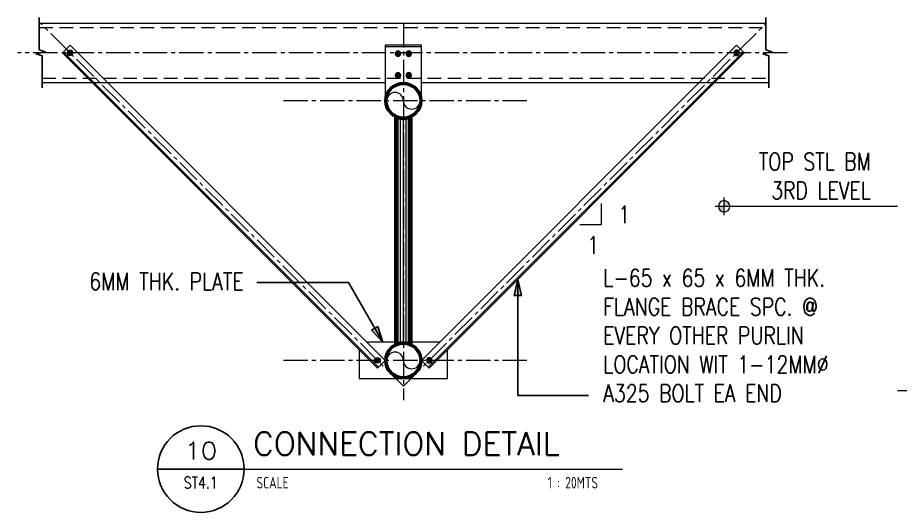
# Model space of a CAD drawing. Header units: millimetres. Extents: x 0 to 437400, y -7936 to 73710.
# Drawn here: x 29210 to 33292, y -5224 to -2938 of the extents above; entities that cross this region are included whole.
import ezdxf
from ezdxf.enums import TextEntityAlignment as Align

# ---------------------------------------------------------------- set-up
doc = ezdxf.new("R2010")
doc.units = ezdxf.units.MM
doc.header["$LTSCALE"] = 10
doc.header["$MEASUREMENT"] = 0
doc.set_wipeout_variables(frame=1)
for name, pattern in [('CENTER2', [1.125, 0.75, -0.125, 0.125, -0.125]), ('DOT', [6.35, 0, -6.35]), ('HIDDEN', [0.375, 0.25, -0.125]), ('PHANTOM2', [1.25, 0.625, -0.125, 0.125, -0.125, 0.125, -0.125])]:
    doc.linetypes.add(name, pattern=pattern)
for name, color, linetype, lineweight in [('.1 - NUMBER 9', 9, 'Continuous', 9), ('BOLT', 33, 'Continuous', 20), ('BOLT HOLES', 2, 'Continuous', 5), ('CEE STEEL PURLINS', 46, 'Continuous', 15), ('HATCH', 8, 'Continuous', 5), ('S-Anno-Symb', 143, 'PHANTOM2', 13), ('S-Anno-Text', 52, 'Continuous', 15), ('S-ANNO-WELD', 1, 'Continuous', 9), ('S-BEAM-IDEN', 2, 'Continuous', 9), ('S-BRACE', 2, 'Continuous', 9), ('S_Bolt', 9, 'Continuous', 9), ('S_GRID LINES', 252, 'Continuous', 5), ('S_STEEL PLATE', 2, 'Continuous', 15), ('S_STEEL TRUSS', 5, 'Continuous', 30), ('WOUT', 251, 'DOT', 5)]:
    doc.layers.add(name, color=color, linetype=linetype, lineweight=lineweight)
doc.layers.add('A_LINE', color=1, linetype='Continuous')
doc.layers.add('TARGET-MAIN', color=1, linetype='Continuous')
doc.layers.add('GUIDE 000', color=3, linetype='Continuous', lineweight=0, plot=False)
doc.styles.add('1', font='simplex.shx', dxfattribs={"width": 0.8, "height": 20})
doc.styles.add('ARCHITEXT', font='architxt.shx', dxfattribs={"width": 0.85})
doc.styles.add('SIMPLEX', font='SIMPLEX.shx', dxfattribs={"width": 1.1})
doc.dimstyles.new('ESCA_ARW$7', dxfattribs={"dimtxt": 200, "dimasz": 1, "dimexe": 100, "dimexo": 100, "dimgap": 100, "dimtad": 1, "dimdec": 0, "dimrnd": 1, "dimdsep": 46, "dimtxsty": '1', "dimblk1": 'dim_arw', "dimblk2": 'dim_arw', "dimsah": 1, "dimcen": 50, "dimclrd": 1, "dimclre": 256, "dimclrt": 52, "dimadec": 0, "dimazin": 0, "dimtfac": 1, "dimtofl": 0, "dimtmove": 0, "dimatfit": 3, "dimldrblk": 'dim_arw', "dimfxl": 1, "dimtolj": 1, "dimtzin": 0, "dimarcsym": 0})

# ---------------------------------------------------------------- blocks, each defined once
blk = doc.blocks.new('TARGET-DWGLABEL')
at = {"layer": 'TARGET-MAIN'}
blk.add_line((-7.5, 0), (7.5, 0), dxfattribs=at)
blk.add_circle((0, 0), 7.5, dxfattribs=at)
at = {"layer": 'TARGET-MAIN', "color": 2, "style": 'ARCHITEXT', "width": 0.85}
blk.add_text('SCALE', height=2, dxfattribs=at).set_placement((9.66, -2.36), align=Align.MIDDLE_LEFT)
at = {"layer": 'TARGET-MAIN', "color": 6, "style": 'ARCHITEXT', "width": 0.85}
blk.add_attdef('DRAWING_TITLE', text='', height=5, dxfattribs=at).set_placement((9.08, 4.41), align=Align.MIDDLE_LEFT)
at = {"layer": 'TARGET-MAIN', "color": 4, "style": 'ARCHITEXT', "width": 0.85}
blk.add_attdef('DWG_NO.', text='', height=3, dxfattribs=at).set_placement((0, 3.17), align=Align.MIDDLE_CENTER)
at = {"layer": 'TARGET-MAIN', "color": 3, "style": 'ARCHITEXT', "width": 0.85}
blk.add_attdef('SHT_NO.', text='', height=2, dxfattribs=at).set_placement((-0.02, -2.36), align=Align.MIDDLE_CENTER)
at = {"layer": 'TARGET-MAIN', "color": 2, "style": 'ARCHITEXT', "width": 0.85}
blk.add_attdef('SCALE', text='', height=2, dxfattribs=at).set_placement((69.6, -2.36), align=Align.MIDDLE_RIGHT)
blk = doc.blocks.new('A$C2DA53F6D')
blk.add_circle((0, -16.6), 18.9)
at = {"color": 1}
for radius in [9, 6.03]:
    blk.add_circle((0, -16.6), radius, dxfattribs=at)
at = {"layer": 'GUIDE 000'}
blk.add_point((0, -16.6), dxfattribs=at)
at = {"layer": 'S_Bolt', "color": 9, "linetype": 'Continuous', "ltscale": 0.5}
blk.add_lwpolyline([(-14.4, -24.9), (-14.4, -8.3), (0, 0), (14.4, -8.3), (14.4, -24.9), (0, -33.3)], close=True, dxfattribs=at)
at = {"layer": 'S_Bolt', "color": 251, "linetype": 'Continuous', "ltscale": 0.5}
blk.add_circle((0, -16.6), 14.4, dxfattribs=at)
blk = doc.blocks.new('dim_arw')
h = blk.add_hatch(color=256)
h.paths.add_polyline_path([(-126, 29), (0, 0), (-126, -29, -0.115681), (-133, 0, -0.115681)])
h.paths.add_polyline_path([(-249, 58), (-126, 29, 0.115681), (-133, 0, 0.115681), (-126, -29), (-249, -58)])
for p, q in [((0, 0), (-249, 58)), ((-249, 58), (-249, -58)), ((0, 0), (-249, -58))]:
    blk.add_line(p, q)
blk = doc.blocks.new('Elev_Pnt')
at = {"layer": 'S-Anno-Symb'}
h = blk.add_hatch(color=1, dxfattribs=at)
h.paths.add_polyline_path([(0, 110, 0.414214), (-110, 0), (0, 0)])
h.paths.add_polyline_path([(110, 0), (0, 0), (0, -110, 0.414214)])
at = {"layer": 'S-Anno-Symb', "color": 1, "linetype": 'Continuous'}
for p, q in [((0, -170), (0, 170)), ((-170, 0), (170, 0))]:
    blk.add_line(p, q, dxfattribs=at)
blk.add_circle((0, 0), 110, dxfattribs=at)

msp = doc.modelspace()

# ---------------------------------------------------------------- linework, layer by layer
at = {"layer": '.1 - NUMBER 9', "color": 1}
msp.add_lwpolyline([(33731.80758, -4676.75625), (33519.35911, -4676.75625), (33510.20309, -4648.96214), (33500.72102, -4690.65331), (33491.565, -4662.85919), (33279.00158, -4662.85919)], dxfattribs=at)
at = {"color": 1}
for points in [[(29310, -2937.9135), (29310, -3086.51644), (29337.79412, -3095.67246), (29296.10294, -3105.15453), (29323.89706, -3114.31056), (29323.89706, -3262.9135)], [(32683.81694, -3262.9135), (32683.81694, -3114.31056), (32656.02283, -3105.15453), (32697.714, -3095.67246), (32669.91989, -3086.51644), (32669.91989, -2937.9135)]]:
    msp.add_lwpolyline(points, dxfattribs=at)
at = {"layer": 'A_LINE', "color": 1, "lineweight": 13}
msp.add_line((29856.95463, -5023.99999), (32006.76088, -5023.99999), dxfattribs=at)
at = {"layer": 'BOLT HOLES'}
for centre in [(30968.43421, -3104.48583), (31018.43421, -3104.48583), (30968.43421, -3204.48583), (31018.43421, -3204.48583)]:
    msp.add_circle(centre, 8, dxfattribs=at)
at = {"layer": 'CEE STEEL PURLINS'}
msp.add_line((29310, -2962.9135), (32669.91989, -2962.9135), dxfattribs=at)
at = {"layer": 'CEE STEEL PURLINS', "linetype": 'HIDDEN', "ltscale": 25}
msp.add_line((29310, -2982.9135), (32669.91989, -2982.9135), dxfattribs=at)
at = {"layer": 'HATCH', "color": 250}
for p, q in [((30956.04849, -4446.67576), (30956.04849, -3397.42624)), ((30956.8512, -4446.28291), (30956.8512, -3397.81908)), ((30958.01206, -4445.7333), (30958.01206, -3398.36869)), ((30960.35679, -4444.68819), (30960.35679, -3399.4138)), ((30963.337, -4443.48079), (30963.337, -3400.6212)), ((30968.89667, -4441.57101), (30968.89667, -3402.53098)), ((30979.66541, -4439.04775), (30979.66541, -3405.05424)), ((30993.43421, -4437.9135), (30993.43421, -3406.1885)), ((31007.20301, -4439.04775), (31007.20301, -3405.05424)), ((31017.97175, -4441.57101), (31017.97175, -3402.53098)), ((31023.53142, -4443.48079), (31023.53142, -3400.6212)), ((31026.51163, -4444.68819), (31026.51163, -3399.4138)), ((31028.85635, -4445.7333), (31028.85635, -3398.36869)), ((31030.01722, -4446.28291), (31030.01722, -3397.81908)), ((31030.81993, -4446.67576), (31030.81993, -3397.42624))]:
    msp.add_line(p, q, dxfattribs=at)
at = {"layer": 'S_GRID LINES', "linetype": 'CENTER2', "ltscale": 15}
msp.add_line((30993.43421, -2963.44537), (30993.43421, -4706.1885), dxfattribs=at)
at = {"layer": 'S_STEEL PLATE'}
msp.add_lwpolyline([(30955.93421, -4437.9135), (30788.58603, -4437.9135), (30788.58603, -4606.1885), (31198.28239, -4606.1885), (31198.28239, -4437.9135), (31030.93421, -4437.9135)], dxfattribs=at)
at = {"layer": 'S_STEEL TRUSS'}
msp.add_lwpolyline([(30955.93421, -3397.36945, 0.2351746674), (31030.93421, -3397.36945), (31030.93421, -4446.73255, 0.2351746674), (30955.93421, -4446.73255)], format="xyb", close=True, dxfattribs=at)

# ---------------------------------------------------------------- block references
at = {"layer": 'BOLT', "xscale": -0.6666666218174768, "yscale": 0.6666666218106556, "zscale": 0.6666666217970567}
for p in [(30968.43421, -3093.4005), (31018.43421, -3093.4005), (30968.43421, -3193.4005), (31018.43421, -3193.4005)]:
    msp.add_blockref('A$C2DA53F6D', p, dxfattribs=at)
at = {"layer": 'TARGET-MAIN', "color": 1, "lineweight": 13}
ref = msp.add_blockref('TARGET-DWGLABEL', (30056.95463, -5023.99999), dxfattribs=dict(at, xscale=26.66666666666666, yscale=26.66666666666666, zscale=26.66666666666666))
ref.add_attrib('DWG_NO.', '10', dxfattribs={"color": 4, "height": 80, "style": 'SIMPLEX', "width": 1.1}).set_placement((30056.95463, -4939.37603), align=Align.MIDDLE_CENTER)
ref.add_attrib('SHT_NO.', 'ST4.1', dxfattribs={"color": 3, "height": 53.333333, "style": 'SIMPLEX', "width": 0.8}).set_placement((30056.54712, -5086.80622), align=Align.MIDDLE_CENTER)
ref.add_attrib('DRAWING_TITLE', 'CONNECTION DETAIL', dxfattribs={"color": 5, "height": 106.6666667, "style": 'SIMPLEX'}).set_placement((30299.06216, -4906.49026), align=Align.MIDDLE_LEFT)
ref.add_attrib('SCALE', '1 : 20MTS', dxfattribs={"color": 2, "height": 53.333333, "style": 'ARCHITEXT', "width": 0.85}).set_placement((31893.52272, -5086.80622), align=Align.MIDDLE_RIGHT)

# ---------------------------------------------------------------- texts
at = {"layer": 'S-Anno-Text', "insert": (33155.37389, -3776.34676), "char_height": 80, "width": 1928.9779984, "attachment_point": 9, "style": '1'}
msp.add_mtext('TOP STL BM\\P3RD LEVEL', dxfattribs=at)

# ---------------------------------------------------------------- next in the draw order: wipeouts: each hides what was drawn before it
for points in [[(30909.29671, -4522.051), (30873.94137, -4557.40634), (29416.94853, -3100.4135), (29452.30387, -3065.05816)], [(31077.57171, -4522.051), (31112.92705, -4557.40634), (32569.91989, -3100.4135), (32534.56455, -3065.05816)]]:
    msp.add_wipeout(points).dxf.layer = 'WOUT'

# ---------------------------------------------------------------- next in the draw order: linework, layer by layer
at = {"layer": 'BOLT HOLES'}
for centre in [(29452.30387, -3100.4135), (32534.56455, -3100.4135), (30873.94137, -4522.051), (31112.92705, -4522.051)]:
    msp.add_circle(centre, 8, dxfattribs=at)
at = {"layer": 'CEE STEEL PURLINS', "linetype": 'HIDDEN', "ltscale": 25}
msp.add_line((29323.89706, -3217.9135), (32683.81694, -3217.9135), dxfattribs=at)
at = {"layer": 'CEE STEEL PURLINS'}
for p, q in [((29323.89706, -3237.9135), (30909.29671, -3237.9135)), ((31077.57171, -3237.9135), (32683.81694, -3237.9135))]:
    msp.add_line(p, q, dxfattribs=at)
at = {"layer": 'HATCH', "color": 250}
for centre, start, end in [((30954.92146, -3322.051), 0, 180), ((31031.94696, -3322.051), 180, 0), ((30954.92146, -4522.051), 0, 180), ((31031.94696, -4522.051), 180, 0)]:
    msp.add_arc(centre, 38.51275, start, end, dxfattribs=at)
at = {"layer": 'S-Anno-Symb', "color": 1, "linetype": 'Continuous', "ltscale": 5}
msp.add_line((33279.00158, -3809.911), (32476.57086, -3809.911), dxfattribs=at)
at = {"layer": 'S-BEAM-IDEN'}
msp.add_lwpolyline([(31908.49222, -3797.1965), (31908.49222, -3895.97867), (31809.71006, -3895.97867)], dxfattribs=at)
at = {"layer": 'S-BRACE'}
for p, q in [((30878.18401, -4553.16369), (29421.19117, -3096.17086)), ((31108.68441, -4553.16369), (32565.67724, -3096.17086))]:
    msp.add_line(p, q, dxfattribs=at)
for points in [[(29452.30387, -3065.05816), (30909.29671, -4522.051), (30873.94137, -4557.40634), (29416.94853, -3100.4135)], [(32534.56455, -3065.05816), (31077.57171, -4522.051), (31112.92705, -4557.40634), (32569.91989, -3100.4135)]]:
    msp.add_lwpolyline(points, close=True, dxfattribs=at)
at = {"layer": 'S_GRID LINES', "linetype": 'CENTER2', "ltscale": 15}
for p, q in [((30993.43421, -4641.54384), (29314.80387, -2962.9135)), ((30993.43421, -4641.54384), (32672.06455, -2962.9135)), ((32769.91989, -3100.4135), (29210, -3100.4135)), ((31564.49615, -3322.051), (30422.37226, -3322.051)), ((31564.49615, -4522.051), (30422.37226, -4522.051))]:
    msp.add_line(p, q, dxfattribs=at)
at = {"layer": 'S_STEEL PLATE'}
msp.add_lwpolyline([(30909.29671, -3322.051, -1), (31077.57171, -3322.051), (31077.57171, -3065.05816), (30909.29671, -3065.05816)], format="xyb", close=True, dxfattribs=at)
msp.add_lwpolyline([(30909.29671, -3071.05816), (31077.57171, -3071.05816), (31077.57171, -3065.05816), (30909.29671, -3065.05816)], close=True, dxfattribs=at)
at = {"layer": 'S_STEEL TRUSS'}
for centre, radius in [((30993.43421, -3322.051), 84.1375), ((30993.43421, -3322.051), 77.0255), ((30993.43421, -4522.051), 84.1375), ((30993.43421, -4522.051), 77.0255)]:
    msp.add_circle(centre, radius, dxfattribs=at)

# ---------------------------------------------------------------- next in the draw order: block references
at = {"layer": 'BOLT'}
for p, xscale, yscale, zscale in [((29452.30387, -3089.32817), 0.6666666218174768, 0.6666666218174768, 0.6666666218174768), ((32534.56455, -3089.32817), -0.6666666218174768, 0.6666666218106556, 0.6666666217970567), ((30873.94137, -4510.96567), 0.6666666218174768, 0.6666666218174768, 0.6666666218174768), ((31112.92705, -4510.96567), -0.6666666218174768, 0.6666666218106556, 0.6666666217970567)]:
    msp.add_blockref('A$C2DA53F6D', p, dxfattribs=dict(at, xscale=xscale, yscale=yscale, zscale=zscale))
at = {"layer": 'S-Anno-Symb', "linetype": 'Continuous', "xscale": -0.2399999999906868, "yscale": 0.2399999999906868, "zscale": 0.2399999999906868}
msp.add_blockref('Elev_Pnt', (32476.57086, -3809.911), dxfattribs=at)

# ---------------------------------------------------------------- next in the draw order: texts
at = {"layer": 'S-Anno-Text', "char_height": 80, "style": '1'}
for s, insert, width, attachment_point in [('1', (31986.8323, -3888.19532), 1137.371747, 7), ('1', (31843.42758, -4028.70906), 1137.371747, 7), ('6MM THK. PLATE', (30254.60701, -4197.07284), 1928.9779984, 9), ('L-65 x 65 x 6MM THK. \\PFLANGE BRACE SPC. @ \\PEVERY OTHER PURLIN \\PLOCATION WIT 1-12MM%%C \\PA325 BOLT EA END', (31917.87462, -4713.88443), 1928.9779984, 7)]:
    msp.add_mtext(s, dxfattribs=dict(at, insert=insert, width=width, attachment_point=attachment_point))

# ---------------------------------------------------------------- next in the draw order: leaders
at = {"layer": 'S-ANNO-WELD'}
for points in [[(30897.85496, -4437.9135), (30739.72631, -4161.28131), (30315.89632, -4161.28131)], [(31522.95441, -4147.37898), (31522.95441, -4683.29252), (31849.61593, -4683.29252)]]:
    msp.add_leader(points, dimstyle='ESCA_ARW$7', override={"dimscale": 0.1, "dimasz": 3}, dxfattribs=at)

doc.saveas('drawing.dxf')
